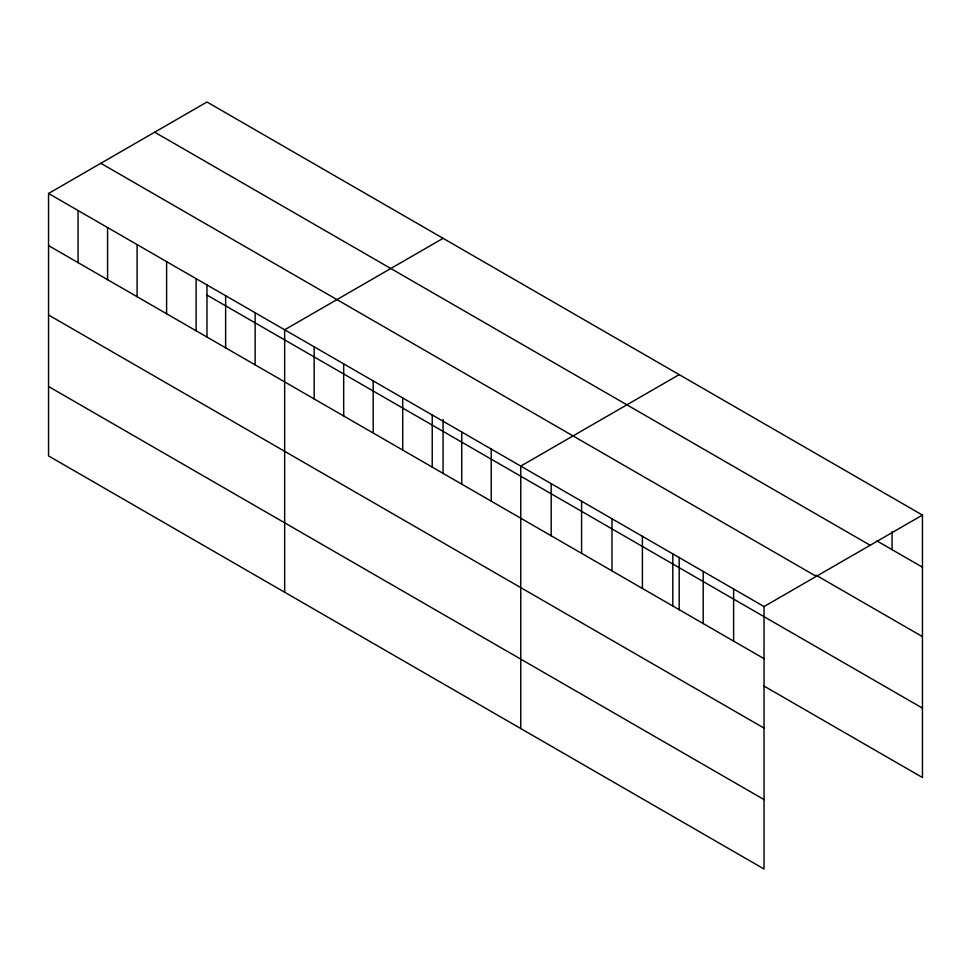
<?xml version="1.0" encoding="UTF-8"?>
<svg xmlns="http://www.w3.org/2000/svg" width="971" height="971" viewBox="0 0 971 971"><rect width="100%" height="100%" fill="white"/><g stroke="black" fill="none" stroke-linecap="round" stroke-linejoin="round"><path stroke-width="1.46" d="M48.55 193.472L764.031 606.547L764.031 868.996L48.55 455.921L48.55 193.472L206.969 102.004L922.45 515.079L922.45 777.528L764.08 686.096M443.079 238.32L284.661 329.788L284.661 592.237M679.19 374.636L520.759 466.104L520.759 728.553M764.031 606.547L922.45 515.079M876.837 540.871L922.45 567.198M154.692 132.19L870.174 545.265M816.028 575.172L922.45 636.612M100.826 163.286L816.308 576.361M206.969 295.05L922.45 708.126M48.55 245.59L764.031 658.666M48.55 314.992L764.031 728.08M48.55 386.507L764.031 799.582M892.046 531.78L892.046 549.647M733.615 588.984L733.615 641.115M703.21 571.434L703.21 623.552M679.19 557.245L679.19 609.922M672.806 553.883L672.806 606.001M642.401 536.32L642.401 588.438M611.985 518.769L611.985 570.887M581.58 501.206L581.58 553.336M551.176 483.655L551.176 535.774M491.253 449.063L491.253 501.182M461.735 432.022L461.735 484.141M443.079 419.448L443.079 473.605M432.229 414.981L432.229 467.1M402.71 397.94L402.71 450.059M373.204 380.899L373.204 433.03M343.685 363.858L343.685 415.989M314.167 346.829L314.167 398.947M255.142 312.747L255.142 364.865M225.636 295.706L225.636 347.824M206.969 284.612L206.969 337.289M196.118 278.665L196.118 330.783M166.599 261.624L166.599 313.742M137.093 244.583L137.093 296.713M107.575 227.542L107.575 279.672M78.068 210.513L78.068 262.631"/></g></svg>
